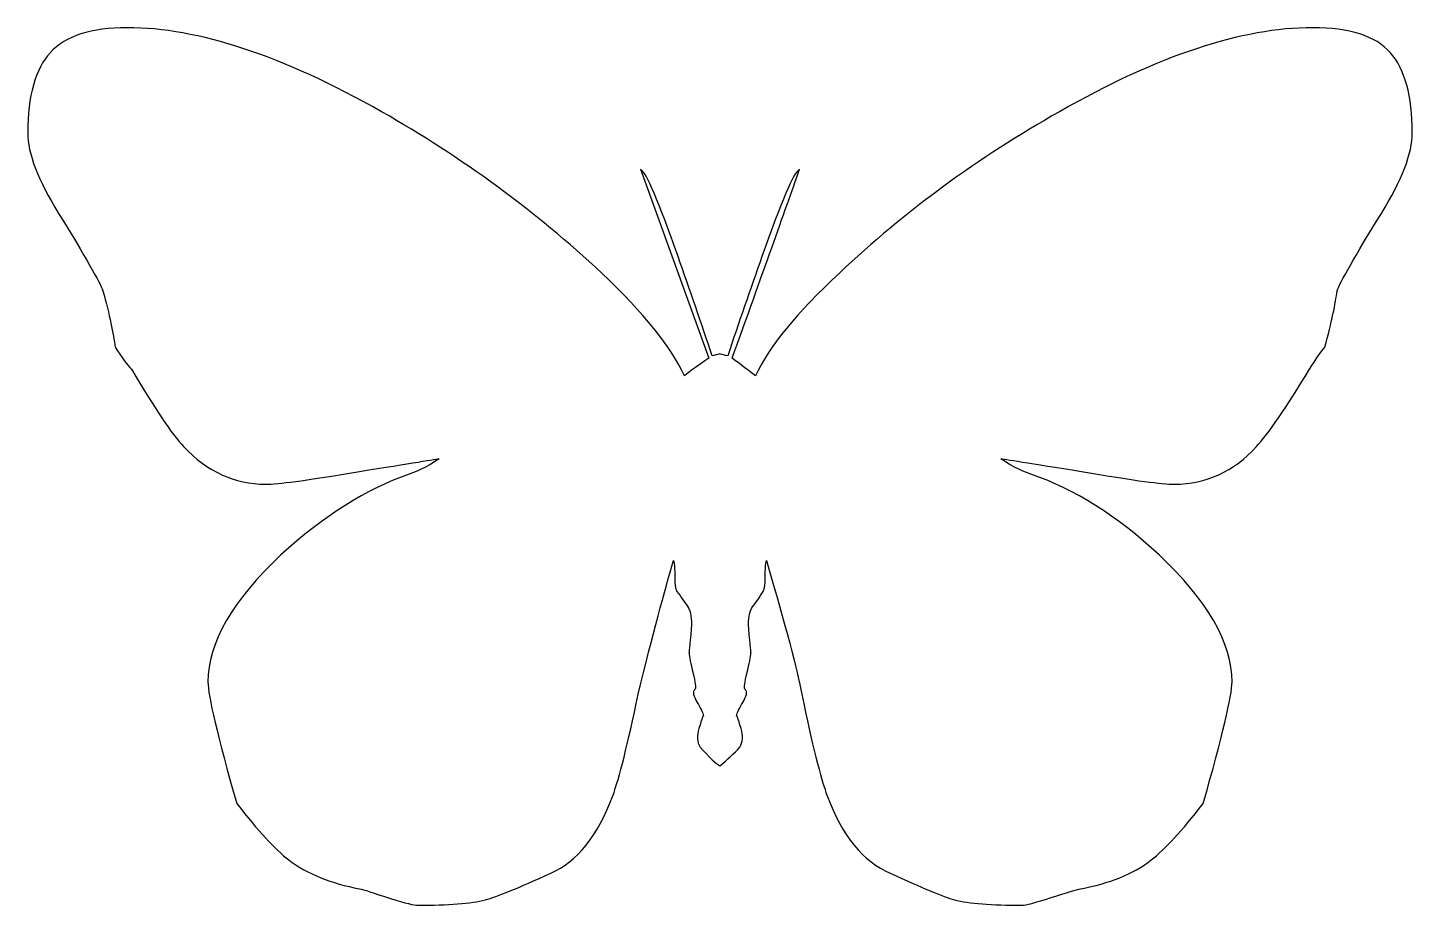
# Model space of a CAD drawing. Header units: centimetres. Extents: x -10.4 to 10.9, y -7.2 to 6.3.
import ezdxf

# ---------------------------------------------------------------- set-up
doc = ezdxf.new("R2010")
doc.units = ezdxf.units.CM
doc.header["$MEASUREMENT"] = 0
doc.layers.add('Camada 1', color=7, linetype='Continuous')

msp = doc.modelspace()

# ---------------------------------------------------------------- linework, layer by layer
at = {"layer": 'Camada 1'}
msp.add_open_spline([(10.85025, 4.65407), (10.85025, 4.33787), (10.69145, 3.92498), (10.37524, 3.41683), (10.37524, 3.41683), (9.96789, 2.74849), (9.74143, 2.35358), (9.69584, 2.2293), (9.69584, 2.2293), (9.67375, 2.03597), (9.61162, 1.74739), (9.50944, 1.36213), (9.50944, 1.36213), (9.45282, 1.29585), (9.37413, 1.18264), (9.2719, 1.02383), (9.2719, 1.02383), (8.91014, 0.42315), (8.63812, 0.02826), (8.45722, -0.16508), (8.45722, -0.16508), (8.10646, -0.54899), (7.6881, -0.74092), (7.20206, -0.74092), (7.20206, -0.74092), (7.00873, -0.74092), (6.58481, -0.68427), (5.92888, -0.57108), (5.92888, -0.57108), (5.09211, -0.43575), (4.62816, -0.36256), (4.53836, -0.35013), (4.53836, -0.35013), (4.66263, -0.44125), (4.81453, -0.52137), (4.99543, -0.58765), (4.99543, -0.58765), (5.66377, -0.81411), (6.31967, -1.22837), (6.96454, -1.82762), (6.96454, -1.82762), (7.71019, -2.52911), (8.08436, -3.17811), (8.08436, -3.77739), (8.08436, -3.77739), (8.08436, -3.98175), (7.93664, -4.60453), (7.64251, -5.64429), (7.64251, -5.64429), (7.31525, -6.06408), (7.04876, -6.35131), (6.84577, -6.51011), (6.84577, -6.51011), (6.56272, -6.72553), (6.2009, -6.87328), (5.75905, -6.95059), (5.75905, -6.95059), (5.70243, -6.96303), (5.55331, -7.00856), (5.31026, -7.08727), (5.31026, -7.08727), (5.06586, -7.16601), (4.91675, -7.20604), (4.86012, -7.20604), (4.86012, -7.20604), (4.39615, -7.20604), (4.05092, -7.17704), (3.82584, -7.1218), (3.82584, -7.1218), (3.656, -7.07619), (3.32736, -6.9395), (2.8413, -6.71307), (2.8413, -6.71307), (2.42291, -6.53355), (2.09981, -6.13588), (1.87332, -5.52554), (1.87332, -5.52554), (1.77251, -5.2549), (1.64133, -4.7343), (1.48391, -3.96516), (1.48391, -3.96516), (1.41626, -3.60337), (1.23398, -2.91847), (0.94125, -1.91186), (0.94125, -1.91186), (0.92881, -1.96848), (0.92328, -2.02508), (0.92328, -2.0817), (0.92328, -2.0817), (0.92328, -2.2626), (0.91225, -2.36338), (0.89015, -2.38687), (0.89015, -2.38687), (0.83353, -2.47664), (0.77966, -2.55671), (0.7286, -2.62439), (0.7286, -2.62439), (0.67748, -2.69207), (0.65817, -2.80526), (0.66923, -2.96406), (0.66923, -2.96406), (0.69132, -3.22505), (0.70376, -3.34382), (0.70376, -3.32032), (0.70376, -3.32032), (0.70376, -3.35487), (0.68579, -3.44459), (0.65267, -3.59236), (0.65267, -3.59236), (0.61814, -3.7387), (0.60158, -3.83541), (0.60158, -3.87957), (0.60158, -3.87957), (0.62367, -3.8906), (0.63471, -3.9141), (0.63471, -3.94857), (0.63471, -3.94857), (0.63471, -3.98172), (0.60987, -4.04109), (0.55877, -4.12534), (0.55877, -4.12534), (0.50765, -4.21096), (0.48281, -4.27031), (0.48281, -4.30486), (0.48281, -4.30486), (0.48281, -4.27031), (0.5049, -4.33248), (0.55046, -4.49126), (0.55046, -4.49126), (0.58501, -4.6045), (0.57808, -4.69978), (0.5339, -4.77987), (0.5339, -4.77987), (0.44278, -4.87099), (0.34057, -4.96627), (0.22735, -5.06708), (0.22735, -5.06708), (0.17076, -5.03393), (0.06992, -4.93728), (-0.07782, -4.77987), (-0.07782, -4.77987), (-0.12338, -4.69978), (-0.12891, -4.6045), (-0.09438, -4.49126), (-0.09438, -4.49126), (-0.04879, -4.33248), (-0.0267, -4.27031), (-0.0267, -4.30486), (-0.0267, -4.30486), (-0.0267, -4.27031), (-0.05154, -4.21096), (-0.10266, -4.12534), (-0.10266, -4.12534), (-0.15375, -4.0411), (-0.1786, -3.98172), (-0.1786, -3.94857), (-0.1786, -3.94857), (-0.1786, -3.91407), (-0.16757, -3.8906), (-0.14547, -3.87957), (-0.14547, -3.87957), (-0.14547, -3.83538), (-0.16203, -3.73871), (-0.19656, -3.59236), (-0.19656, -3.59236), (-0.22969, -3.44459), (-0.24765, -3.35484), (-0.24765, -3.32032), (-0.24765, -3.32032), (-0.24765, -3.34382), (-0.23662, -3.22504), (-0.21315, -2.96406), (-0.21315, -2.96406), (-0.20212, -2.80526), (-0.21865, -2.69207), (-0.26424, -2.62439), (-0.26424, -2.62439), (-0.30983, -2.55671), (-0.36642, -2.47665), (-0.43408, -2.38687), (-0.43408, -2.38687), (-0.45617, -2.36337), (-0.46721, -2.2626), (-0.46721, -2.0817), (-0.46721, -2.0817), (-0.46721, -2.02508), (-0.47412, -1.96848), (-0.48515, -1.91186), (-0.48515, -1.91186), (-0.62048, -2.36337), (-0.80138, -3.04827), (-1.02784, -3.96516), (-1.02784, -3.96516), (-1.18662, -4.73428), (-1.31645, -5.25487), (-1.41725, -5.52554), (-1.41725, -5.52554), (-1.64371, -6.13585), (-1.96131, -6.53355), (-2.36864, -6.71307), (-2.36864, -6.71307), (-2.86577, -6.93953), (-3.19991, -7.07621), (-3.36974, -7.1218), (-3.36974, -7.1218), (-3.5962, -7.17705), (-3.94005, -7.20604), (-4.404, -7.20604), (-4.404, -7.20604), (-4.46059, -7.20604), (-4.60283, -7.17151), (-4.82789, -7.10383), (-4.82789, -7.10383), (-5.08888, -7.01408), (-5.24768, -6.96302), (-5.30292, -6.95058), (-5.30292, -6.95058), (-5.73374, -6.87324), (-6.09553, -6.7255), (-6.38964, -6.5101), (-6.38964, -6.5101), (-6.5926, -6.3513), (-6.85914, -6.06409), (-7.18638, -5.64428), (-7.18638, -5.64428), (-7.48187, -4.60452), (-7.62823, -3.98174), (-7.62823, -3.77738), (-7.62823, -3.77738), (-7.62823, -3.1781), (-7.25541, -2.52908), (-6.50838, -1.82761), (-6.50838, -1.82761), (-5.85248, -1.22836), (-5.19658, -0.81407), (-4.5393, -0.58764), (-4.5393, -0.58764), (-4.35978, -0.52136), (-4.20651, -0.44127), (-4.08223, -0.35012), (-4.08223, -0.35012), (-4.16094, -0.36256), (-4.61939, -0.43571), (-5.45618, -0.57107), (-5.45618, -0.57107), (-6.12314, -0.68426), (-6.55396, -0.74091), (-6.74589, -0.74091), (-6.74589, -0.74091), (-7.2209, -0.74091), (-7.63931, -0.54898), (-8.00107, -0.16507), (-8.00107, -0.16507), (-8.18197, 0.02826), (-8.44848, 0.42315), (-8.79921, 1.02384), (-8.79921, 1.02384), (-8.86689, 1.09149), (-8.95111, 1.20474), (-9.05329, 1.36214), (-9.05329, 1.36214), (-9.07679, 1.5665), (-9.13891, 1.85511), (-9.23972, 2.22931), (-9.23972, 2.22931), (-9.28528, 2.35358), (-9.51174, 2.7485), (-9.91909, 3.41684), (-9.91909, 3.41684), (-10.23529, 3.925), (-10.3941, 4.33788), (-10.3941, 4.65408), (-10.3941, 4.65408), (-10.3941, 5.22024), (-10.27811, 5.63034), (-10.04612, 5.88579), (-10.04612, 5.88579), (-9.81413, 6.13987), (-9.42059, 6.2669), (-8.86687, 6.2669), (-8.86687, 6.2669), (-7.78015, 6.2669), (-6.48075, 5.83608), (-4.96461, 4.97719), (-4.96461, 4.97719), (-3.73152, 4.27573), (-2.60611, 3.44996), (-1.58704, 2.49995), (-1.58704, 2.49995), (-0.9422, 1.88961), (-0.51826, 1.36214), (-0.31529, 0.92166), (-0.31529, 0.92166), (-0.23658, 0.98931), (-0.11093, 1.08044), (0.05891, 1.19368), (0.05891, 1.19368), (0.05891, 1.19368), (-0.99329, 4.09484), (-0.99329, 4.09484), (-0.99329, 4.09484), (-0.90354, 4.04925), (-0.71159, 3.60187), (-0.4161, 2.75404), (-0.4161, 2.75404), (-0.23658, 2.24588), (-0.05984, 1.73637), (0.10862, 1.22681), (0.10862, 1.22681), (0.14317, 1.23784), (0.18318, 1.2489), (0.22737, 1.26134), (0.22737, 1.26134), (0.2619, 1.2489), (0.30193, 1.23784), (0.34612, 1.22681), (0.34612, 1.22681), (0.51598, 1.73634), (0.69135, 2.24588), (0.87224, 2.75404), (0.87224, 2.75404), (1.16635, 3.60187), (1.35968, 4.04928), (1.4494, 4.09484), (1.4494, 4.09484), (1.22294, 3.44997), (0.87777, 2.48337), (0.41517, 1.19368), (0.41517, 1.19368), (0.49386, 1.13568), (0.61263, 1.04594), (0.77141, 0.92166), (0.77141, 0.92166), (0.9744, 1.36214), (1.40384, 1.88961), (2.06115, 2.49995), (2.06115, 2.49995), (3.06776, 3.44996), (4.19316, 4.27573), (5.43731, 4.97719), (5.43731, 4.97719), (6.94104, 5.83608), (8.23628, 6.2669), (9.32303, 6.2669), (9.32303, 6.2669), (9.88778, 6.2669), (10.28408, 6.13987), (10.51053, 5.88579), (10.51053, 5.88579), (10.73703, 5.63036), (10.85025, 5.22023), (10.85025, 4.65407)], degree=3, knots=[0, 0, 0, 0, 0.01123596, 0.01123596, 0.01123596, 0.01123596, 0.02247191, 0.02247191, 0.02247191, 0.02247191, 0.03370787, 0.03370787, 0.03370787, 0.03370787, 0.04494382, 0.04494382, 0.04494382, 0.04494382, 0.05617978, 0.05617978, 0.05617978, 0.05617978, 0.06741573, 0.06741573, 0.06741573, 0.06741573, 0.07865169, 0.07865169, 0.07865169, 0.07865169, 0.08988764, 0.08988764, 0.08988764, 0.08988764, 0.1011236, 0.1011236, 0.1011236, 0.1011236, 0.11235955, 0.11235955, 0.11235955, 0.11235955, 0.12359551, 0.12359551, 0.12359551, 0.12359551, 0.13483146, 0.13483146, 0.13483146, 0.13483146, 0.14606742, 0.14606742, 0.14606742, 0.14606742, 0.15730337, 0.15730337, 0.15730337, 0.15730337, 0.16853933, 0.16853933, 0.16853933, 0.16853933, 0.17977528, 0.17977528, 0.17977528, 0.17977528, 0.19101124, 0.19101124, 0.19101124, 0.19101124, 0.20224719, 0.20224719, 0.20224719, 0.20224719, 0.21348315, 0.21348315, 0.21348315, 0.21348315, 0.2247191, 0.2247191, 0.2247191, 0.2247191, 0.23595506, 0.23595506, 0.23595506, 0.23595506, 0.24719101, 0.24719101, 0.24719101, 0.24719101, 0.25842697, 0.25842697, 0.25842697, 0.25842697, 0.26966292, 0.26966292, 0.26966292, 0.26966292, 0.28089888, 0.28089888, 0.28089888, 0.28089888, 0.29213483, 0.29213483, 0.29213483, 0.29213483, 0.30337079, 0.30337079, 0.30337079, 0.30337079, 0.31460674, 0.31460674, 0.31460674, 0.31460674, 0.3258427, 0.3258427, 0.3258427, 0.3258427, 0.33707865, 0.33707865, 0.33707865, 0.33707865, 0.34831461, 0.34831461, 0.34831461, 0.34831461, 0.35955056, 0.35955056, 0.35955056, 0.35955056, 0.37078652, 0.37078652, 0.37078652, 0.37078652, 0.38202247, 0.38202247, 0.38202247, 0.38202247, 0.39325843, 0.39325843, 0.39325843, 0.39325843, 0.40449438, 0.40449438, 0.40449438, 0.40449438, 0.41573034, 0.41573034, 0.41573034, 0.41573034, 0.42696629, 0.42696629, 0.42696629, 0.42696629, 0.43820225, 0.43820225, 0.43820225, 0.43820225, 0.4494382, 0.4494382, 0.4494382, 0.4494382, 0.46067416, 0.46067416, 0.46067416, 0.46067416, 0.47191011, 0.47191011, 0.47191011, 0.47191011, 0.48314607, 0.48314607, 0.48314607, 0.48314607, 0.49438202, 0.49438202, 0.49438202, 0.49438202, 0.50561798, 0.50561798, 0.50561798, 0.50561798, 0.51685393, 0.51685393, 0.51685393, 0.51685393, 0.52808989, 0.52808989, 0.52808989, 0.52808989, 0.53932584, 0.53932584, 0.53932584, 0.53932584, 0.5505618, 0.5505618, 0.5505618, 0.5505618, 0.56179775, 0.56179775, 0.56179775, 0.56179775, 0.57303371, 0.57303371, 0.57303371, 0.57303371, 0.58426966, 0.58426966, 0.58426966, 0.58426966, 0.59550562, 0.59550562, 0.59550562, 0.59550562, 0.60674157, 0.60674157, 0.60674157, 0.60674157, 0.61797753, 0.61797753, 0.61797753, 0.61797753, 0.62921348, 0.62921348, 0.62921348, 0.62921348, 0.64044944, 0.64044944, 0.64044944, 0.64044944, 0.65168539, 0.65168539, 0.65168539, 0.65168539, 0.66292135, 0.66292135, 0.66292135, 0.66292135, 0.6741573, 0.6741573, 0.6741573, 0.6741573, 0.68539326, 0.68539326, 0.68539326, 0.68539326, 0.69662921, 0.69662921, 0.69662921, 0.69662921, 0.70786517, 0.70786517, 0.70786517, 0.70786517, 0.71910112, 0.71910112, 0.71910112, 0.71910112, 0.73033708, 0.73033708, 0.73033708, 0.73033708, 0.74157303, 0.74157303, 0.74157303, 0.74157303, 0.75280899, 0.75280899, 0.75280899, 0.75280899, 0.76404494, 0.76404494, 0.76404494, 0.76404494, 0.7752809, 0.7752809, 0.7752809, 0.7752809, 0.78651685, 0.78651685, 0.78651685, 0.78651685, 0.79775281, 0.79775281, 0.79775281, 0.79775281, 0.80898876, 0.80898876, 0.80898876, 0.80898876, 0.82022472, 0.82022472, 0.82022472, 0.82022472, 0.83146067, 0.83146067, 0.83146067, 0.83146067, 0.84269663, 0.84269663, 0.84269663, 0.84269663, 0.85393258, 0.85393258, 0.85393258, 0.85393258, 0.86516854, 0.86516854, 0.86516854, 0.86516854, 0.87640449, 0.87640449, 0.87640449, 0.87640449, 0.88764045, 0.88764045, 0.88764045, 0.88764045, 0.8988764, 0.8988764, 0.8988764, 0.8988764, 0.91011236, 0.91011236, 0.91011236, 0.91011236, 0.92134831, 0.92134831, 0.92134831, 0.92134831, 0.93258427, 0.93258427, 0.93258427, 0.93258427, 0.94382022, 0.94382022, 0.94382022, 0.94382022, 0.95505618, 0.95505618, 0.95505618, 0.95505618, 0.96629213, 0.96629213, 0.96629213, 0.96629213, 0.97752809, 0.97752809, 0.97752809, 0.97752809, 1, 1, 1, 1], dxfattribs=at)

doc.saveas('drawing.dxf')
